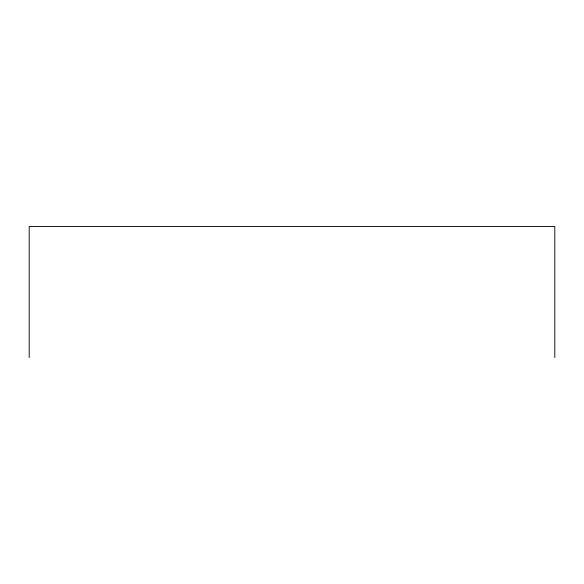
<?xml version="1.0" encoding="UTF-8"?>
<svg xmlns="http://www.w3.org/2000/svg" width="584" height="584" viewBox="0 0 584 584"><rect width="100%" height="100%" fill="white"/><g stroke="black" fill="none" stroke-linecap="round" stroke-linejoin="round"><path stroke-width="0.88" d="M554.8 357.496L554.8 226.504L29.2 226.504L29.2 357.496"/></g></svg>
